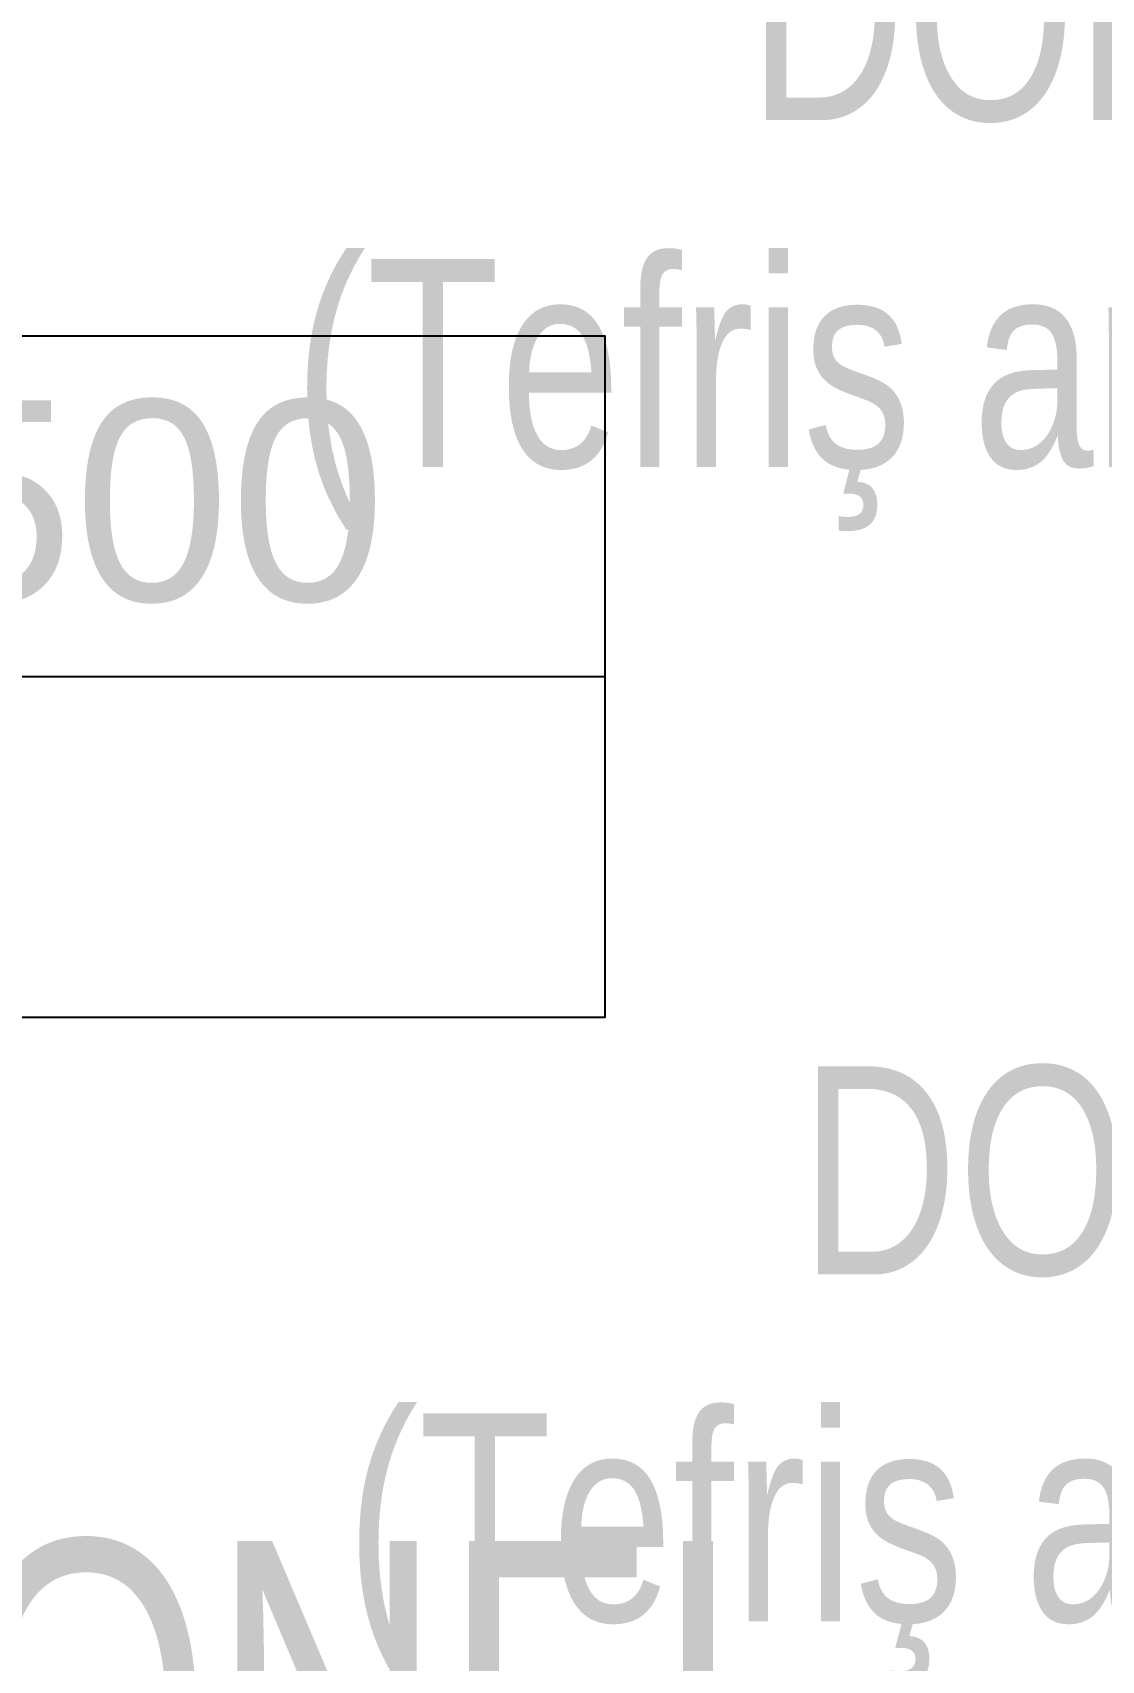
# Model space of a CAD drawing. Header units: inches. Extents: x 21 to 38546, y 13 to 15001.
# Drawn here: x 5467.9 to 5524.4, y 2273.6 to 2359.6 of the extents above; entities that cross this region are included whole.
import ezdxf
from ezdxf.enums import TextEntityAlignment as Align

# ---------------------------------------------------------------- set-up
doc = ezdxf.new("R2010")
doc.units = ezdxf.units.IN
doc.header["$MEASUREMENT"] = 0
doc.layers.add('RAD-MAHAL', color=2, linetype='Continuous')
doc.layers.add('Z_MİM_-KM-AREA-IDEN', color=8, linetype='Continuous', lineweight=25)
doc.layers.add('Z_MİM_-KM-TEXT', color=8, linetype='Continuous', lineweight=25)
doc.styles.add('Arial_4', font='arial.ttf', dxfattribs={"height": 10})
doc.styles.add('S1', font='arial.ttf', dxfattribs={"width": 0.75, "height": 11})
doc.styles.get("Standard").update_dxf_attribs({"font": 'arial.ttf'})

# ---------------------------------------------------------------- blocks, each defined once
blk = doc.blocks.new('*U121')
at = {"color": 7, "style": 'Arial_4', "width": 0.7}
for tag, p in [('K', (8.571, 13.107)), ('00', (33.429, 13.107)), ('MAHALADI', (72.415, 12.353))]:
    blk.add_attdef(tag, text='', height=17.333, dxfattribs=at).set_placement(p, align=Align.MIDDLE_LEFT)
blk.add_attdef('27.00', text='', height=13.333, dxfattribs=at).set_placement((133.252, -11.288), align=Align.MIDDLE_RIGHT)
blk = doc.blocks.new('IS_RADYATOR_TAG_MRD')
at = {"layer": 'RAD-MAHAL'}
blk.add_line((0, 18), (130, 18), dxfattribs=at)
blk.add_lwpolyline([(0, 0), (130, 0), (130, 36), (0, 36)], dxfattribs=at)

msp = doc.modelspace()

# ---------------------------------------------------------------- block references
at = {"layer": 'RAD-MAHAL'}
msp.add_blockref('IS_RADYATOR_TAG_MRD', (5368.153, 2307.555), dxfattribs=at)
at = {"layer": 'Z_MİM_-KM-AREA-IDEN'}
ref = msp.add_blockref('*U121', (5324.863, 2258.85), dxfattribs=at)
ref.add_attrib('MAHALADI', 'E. PERSONEL', dxfattribs={"layer": '0', "color": 7, "height": 17.33333, "style": 'Arial_4', "width": 0.7}).set_placement((5397.278, 2271.203), align=Align.MIDDLE_LEFT)

# ---------------------------------------------------------------- texts
at = {"layer": 'RAD-MAHAL'}
msp.add_text('0.9/22-PKKP/500', height=10.6, dxfattribs=at).set_placement((5372.153, 2329.555))
at = {"layer": 'Z_MİM_-KM-TEXT', "color": 7, "ltscale": 0.2, "char_height": 11, "attachment_point": 1, "style": 'S1'}
for insert in [(5450.118, 2365.967), (5452.867, 2304.957)]:
    msp.add_mtext_dynamic_manual_height_columns('\\pxqc;DOLAP \\P(Tefriş amaçlıdır)', width=150.23841, gutter_width=12.5, heights=[0], dxfattribs=dict(at, insert=insert))

doc.saveas('drawing.dxf')
